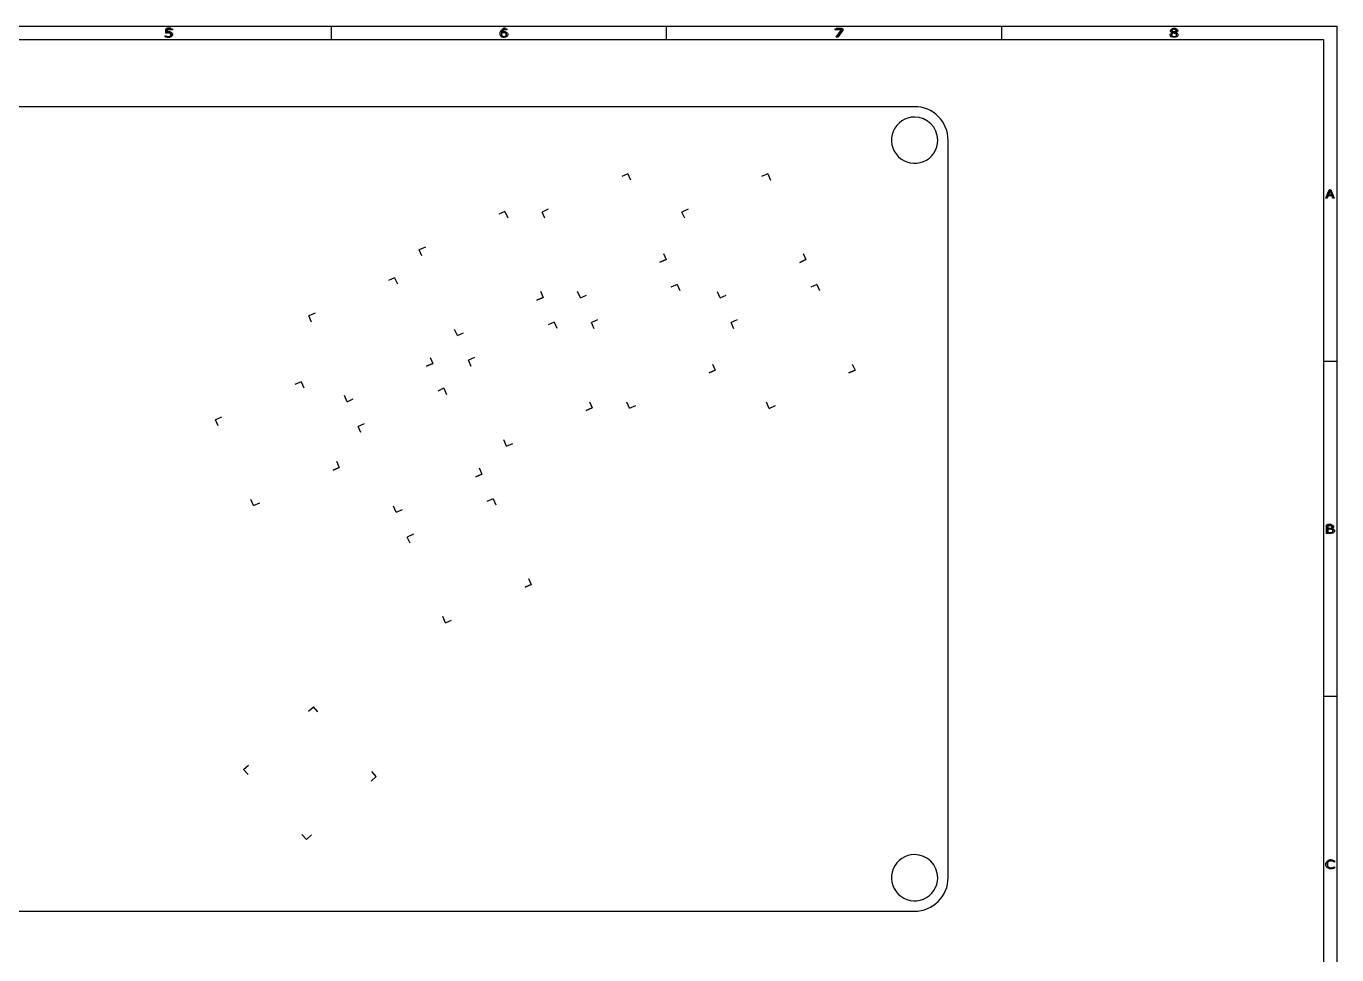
# Model space of a CAD drawing. Header units: millimetres. Extents: x 10 to 410, y 10 to 287.
# Drawn here: x 214.4 to 410, y 148.5 to 287 of the extents above; entities that cross this region are included whole.
import ezdxf

# ---------------------------------------------------------------- set-up
doc = ezdxf.new("R2010")
doc.units = ezdxf.units.MM
doc.layers.get('0').update_dxf_attribs({"linetype": 'CONTINUOUS'})

msp = doc.modelspace()

# ---------------------------------------------------------------- linework, layer by layer
at = {"color": 7}
for points in [[(10, 287.0022), (409.989, 287.0022), (409.989, 10), (10, 10)], [(236.26912, 285.752566)], [(286.30632, 285.761029)], [(336.28661, 286.423664), (335.54733, 285.3522), (335.3126, 285.3522), (336.09904, 286.464288), (335.16892, 286.464288), (335.16892, 286.612397), (336.28661, 286.612397)], [(386.06831, 285.687357)], [(386.29437, 285.703429)], [(12, 285.0022), (407.989, 285.0022), (407.989, 12), (12, 12)], [(347, 273.4522)], [(409.61694, 261.352198), (409.42036, 261.352198), (409.28434, 261.703429), (408.68437, 261.703429), (408.54835, 261.352198), (408.36109, 261.352198), (408.86604, 262.612396), (409.11199, 262.612396)], [(409.22751, 261.847306), (408.98436, 262.465979), (408.74027, 261.847306)], [(409.42937, 211.733074)], [(409.64803, 211.739782)], [(255.5884, 166.4579), (256.2575, 165.7148)], [(347, 163.4522)]]:
    msp.add_lwpolyline(points, close=True, dxfattribs=at)
for points in [[(235.20509, 285.399613), (235.20509, 285.578191), (235.22049, 285.578191)], [(235.2753, 285.963275), (235.2753, 286.612416), (236.25808, 286.612416), (236.25808, 286.464307), (235.487, 286.464307), (235.487, 286.129158)], [(236.0273, 286.7086), (235.4082, 286.7086), (235.3463, 286.0895), (235.4082, 286.1515), (235.532, 286.2134), (235.8415, 286.2134), (235.9654, 286.1515), (236.0273, 286.0895), (236.0892, 285.9657), (236.0892, 285.6562), (236.0273, 285.5324), (235.9654, 285.4705), (235.8415, 285.4086), (235.532, 285.4086), (235.4082, 285.4705), (235.3463, 285.5324)], [(260, 285.0022), (260, 287.0022)], [(285.9654, 286.7086), (285.7177, 286.7086), (285.5939, 286.6467), (285.532, 286.5848), (285.4082, 286.3991), (285.3463, 286.1515), (285.3463, 285.6562), (285.4082, 285.5324), (285.4701, 285.4705), (285.5939, 285.4086), (285.8415, 285.4086), (285.9654, 285.4705), (286.0273, 285.5324), (286.0892, 285.6562), (286.0892, 285.9657), (286.0273, 286.0895), (285.9654, 286.1515), (285.8415, 286.2134), (285.5939, 286.2134), (285.4701, 286.1515), (285.4082, 286.0895), (285.3463, 285.9657)], [(286.08405, 285.754227), (286.08369, 285.754182)], [(286.14724, 286.616663), (286.14724, 286.455013), (286.13624, 286.455013)], [(310, 285.0022), (310, 287.0022)], [(335.2844, 286.7086), (336.1511, 286.7086), (335.5939, 285.4086)], [(360, 285.0022), (360, 287.0022)], [(385.5939, 286.1515), (385.4701, 286.2134), (385.4082, 286.2753), (385.3463, 286.3991), (385.3463, 286.461), (385.4082, 286.5848), (385.4701, 286.6467), (385.5939, 286.7086), (385.8415, 286.7086), (385.9654, 286.6467), (386.0273, 286.5848), (386.0892, 286.461), (386.0892, 286.3991), (386.0273, 286.2753), (385.9654, 286.2134), (385.8415, 286.1515), (385.5939, 286.1515), (385.4701, 286.0895), (385.4082, 286.0276), (385.3463, 285.9038), (385.3463, 285.6562), (385.4082, 285.5324), (385.4701, 285.4705), (385.5939, 285.4086), (385.8415, 285.4086), (385.9654, 285.4705), (386.0273, 285.5324), (386.0892, 285.6562), (386.0892, 285.9038), (386.0273, 286.0276), (385.9654, 286.0895), (385.8415, 286.1515)], [(385.43548, 286.025039), (385.43548, 286.030139)], [(385.97844, 286.023366), (385.97844, 286.018266)], [(386.03446, 286.318724), (386.03433, 286.318718)], [(347, 275.0022), (199, 275.0022), (198.5, 275.0022)], [(352, 160.0022), (352, 270.0022)], [(304.2228, 264.9819), (303.3093, 264.5752)], [(304.2228, 264.9819), (304.6296, 264.0684)], [(325.0776, 264.9775), (324.1641, 264.5707)], [(325.0776, 264.9775), (325.4844, 264.0639)], [(408.5557, 261.4086), (408.989, 262.7086), (409.4223, 261.4086)], [(408.6795, 261.78), (409.2985, 261.78)], [(285.8769, 259.3514), (284.9633, 258.9447)], [(285.8769, 259.3514), (286.2836, 258.4379)], [(292.3467, 259.6944), (291.4332, 259.2876)], [(291.8399, 258.3741), (291.4332, 259.2876)], [(313.2015, 259.6899), (312.288, 259.2831)], [(312.6947, 258.3696), (312.288, 259.2831)], [(274.0008, 254.0638), (273.0872, 253.6571)], [(273.494, 252.7436), (273.0872, 253.6571)], [(309.5104, 253.1058), (309.9171, 252.1923), (309.0036, 251.7856)], [(330.3652, 253.1014), (330.7719, 252.1878), (329.8584, 251.7811)], [(309.0036, 251.7856), (309.9171, 252.1923)], [(329.8584, 251.7811), (330.7719, 252.1878)], [(269.4167, 249.4853), (268.5032, 249.0785)], [(269.4167, 249.4853), (269.8235, 248.5717)], [(311.5644, 248.4924), (310.6509, 248.0857)], [(311.5644, 248.4924), (311.9712, 247.5789)], [(332.4192, 248.488), (331.5057, 248.0812)], [(332.4192, 248.488), (332.826, 247.5744)], [(291.1644, 247.4753), (291.5712, 246.5618), (290.6576, 246.1551)], [(290.6576, 246.1551), (291.5712, 246.5618)], [(297.1275, 246.498), (296.7208, 247.4115)], [(297.1275, 246.498), (298.041, 246.9047)], [(317.9823, 246.4935), (317.5756, 247.4071)], [(317.9823, 246.4935), (318.8959, 246.9002)], [(257.5407, 244.1977), (256.6271, 243.791)], [(257.0338, 242.8774), (256.6271, 243.791)], [(293.2185, 242.8619), (292.3049, 242.4552)], [(293.2185, 242.8619), (293.6252, 241.9484)], [(299.6883, 243.2049), (298.7748, 242.7981)], [(299.1815, 241.8846), (298.7748, 242.7981)], [(320.5431, 243.2004), (319.6296, 242.7936)], [(320.0363, 241.8801), (319.6296, 242.7936)], [(278.7815, 240.8675), (278.3748, 241.781)], [(278.7815, 240.8675), (279.6951, 241.2742)], [(274.7043, 237.6092), (275.1111, 236.6956), (274.1975, 236.2889)], [(274.1975, 236.2889), (275.1111, 236.6956)], [(281.3424, 237.5744), (280.4288, 237.1676)], [(280.8356, 236.2541), (280.4288, 237.1676)], [(316.852, 236.6163), (317.2587, 235.7028), (316.3452, 235.2961)], [(337.7068, 236.6119), (338.1135, 235.6983), (337.2, 235.2916)], [(409.989, 237.0022), (407.989, 237.0022)], [(316.3452, 235.2961), (317.2587, 235.7028)], [(337.2, 235.2916), (338.1135, 235.6983)], [(255.4655, 233.9841), (254.5519, 233.5774)], [(255.4655, 233.9841), (255.8722, 233.0706)], [(276.7583, 232.9958), (275.8448, 232.589)], [(276.7583, 232.9958), (277.1651, 232.0822)], [(262.3214, 231.0013), (261.9147, 231.9149)], [(262.3214, 231.0013), (263.235, 231.4081)], [(298.506, 230.9858), (298.9128, 230.0723), (297.9992, 229.6656)], [(304.4691, 230.0085), (304.0624, 230.922)], [(325.3239, 230.004), (324.9172, 230.9176)], [(297.9992, 229.6656), (298.9128, 230.0723)], [(304.4691, 230.0085), (305.3826, 230.4152)], [(325.3239, 230.004), (326.2375, 230.4107)], [(243.5894, 228.6966), (242.6758, 228.2898)], [(243.0826, 227.3763), (242.6758, 228.2898)], [(264.8822, 227.7082), (263.9687, 227.3015)], [(264.3754, 226.3879), (263.9687, 227.3015)], [(286.1231, 224.378), (285.7164, 225.2915)], [(286.1231, 224.378), (287.0367, 224.7847)], [(260.753, 222.108), (261.1598, 221.1945), (260.2462, 220.7878)], [(260.2462, 220.7878), (261.1598, 221.1945)], [(282.0459, 221.1197), (282.4527, 220.2061), (281.5391, 219.7994)], [(281.5391, 219.7994), (282.4527, 220.2061)], [(248.3701, 215.5002), (247.9634, 216.4137)], [(248.3701, 215.5002), (249.2837, 215.9069)], [(269.663, 214.5118), (269.2563, 215.4254)], [(284.0999, 216.5063), (283.1864, 216.0995)], [(284.0999, 216.5063), (284.5067, 215.5927)], [(269.663, 214.5118), (270.5766, 214.9186)], [(272.2238, 211.2187), (271.3103, 210.812)], [(409.01658, 211.352192), (408.45623, 211.352192), (408.45623, 212.61239), (408.92425, 212.61239)], [(409.0819, 212.0895), (409.2676, 212.0276), (409.3295, 211.9657), (409.3914, 211.8419), (409.3914, 211.6562), (409.3295, 211.5324), (409.2676, 211.4705), (409.1438, 211.4086), (408.6485, 211.4086), (408.6485, 212.7086), (409.0819, 212.7086), (409.2057, 212.6467), (409.2676, 212.5848), (409.3295, 212.461), (409.3295, 212.3372), (409.2676, 212.2134), (409.2057, 212.1515), (409.0819, 212.0895), (408.6485, 212.0895)], [(408.9168, 212.469344), (408.66634, 212.469344), (408.66634, 212.105419), (408.93802, 212.105419)], [(408.99639, 211.964127), (408.66634, 211.964127), (408.66634, 211.495256), (408.94439, 211.495256)], [(409.29454, 212.307679), (409.29465, 212.307714)], [(409.30315, 212.075808), (409.30315, 212.069008)], [(271.717, 209.8984), (271.3103, 210.812)], [(289.3875, 204.6302), (289.7942, 203.7166), (288.8807, 203.3099)], [(288.8807, 203.3099), (289.7942, 203.7166)], [(277.0046, 198.0223), (276.5979, 198.9359)], [(277.0046, 198.0223), (277.9182, 198.4291)], [(409.989, 187.0022), (407.989, 187.0022)], [(256.5506, 184.8175), (257.2937, 185.4866)], [(257.9629, 184.7435), (257.2937, 185.4866)], [(246.8897, 176.1188), (247.6329, 176.7879)], [(246.8897, 176.1188), (247.5588, 175.3756)], [(266.6616, 175.0826), (265.9184, 174.4135)], [(266.6616, 175.0826), (265.9924, 175.8257)], [(257.0007, 166.3839), (256.2575, 165.7148)], [(409.3914, 161.5324), (409.3295, 161.4705), (409.1438, 161.4086), (409.02, 161.4086), (408.8342, 161.4705), (408.7104, 161.5943), (408.6485, 161.7181), (408.5866, 161.9657), (408.5866, 162.1515), (408.6485, 162.3991), (408.7104, 162.5229), (408.8342, 162.6467), (409.02, 162.7086), (409.1438, 162.7086), (409.3295, 162.6467), (409.3914, 162.5848)], [(409.65064, 162.52446), (409.65064, 162.32557), (409.63504, 162.32557)], [(409.63612, 161.64017), (409.65072, 161.64017), (409.65066, 161.44361)], [(37, 155.0022), (347, 155.0022)]]:
    msp.add_lwpolyline(points, dxfattribs=at)
for points in [[(235.22049, 285.578191), (235.280423, 285.548851), (235.35062, 285.523744), (235.43108, 285.502871)], [(235.42886, 285.983585), (235.36966, 285.976812), (235.318473, 285.970042), (235.2753, 285.963275)], [(235.61532, 285.993745), (235.550987, 285.993745), (235.488833, 285.990358), (235.42886, 285.983585)], [(235.43108, 285.502871), (235.51152, 285.482558), (235.590493, 285.472401), (235.668, 285.472401)], [(235.487, 286.129158), (235.518467, 286.131425), (235.550633, 286.133125), (235.5835, 286.134258)], [(235.5835, 286.134258), (235.616433, 286.135391), (235.644967, 286.135958), (235.6691, 286.135958)], [(235.7974, 285.980205), (235.743267, 285.989232), (235.682573, 285.993745), (235.61532, 285.993745)], [(235.668, 285.472401), (235.719933, 285.472401), (235.770023, 285.478044), (235.81827, 285.489331)], [(235.6691, 286.135958), (235.75758, 286.135958), (235.83509, 286.130035), (235.90163, 286.118188)], [(235.9367, 285.935345), (235.8987, 285.956785), (235.852267, 285.971738), (235.7974, 285.980205)], [(235.81827, 285.489331), (235.86727, 285.500618), (235.91078, 285.520364), (235.9488, 285.548571)], [(235.90163, 286.118188), (235.968163, 286.106901), (236.029223, 286.086588), (236.08481, 286.057248)], [(236.0168, 285.863405), (235.9978, 285.893312), (235.9711, 285.917292), (235.9367, 285.935345)], [(235.9488, 285.548571), (235.981, 285.572831), (236.005133, 285.601888), (236.0212, 285.635741)], [(236.0464, 285.753382), (236.0464, 285.796829), (236.036533, 285.833503), (236.0168, 285.863405)], [(236.0212, 285.635741), (236.038, 285.669594), (236.0464, 285.708808), (236.0464, 285.753382)], [(236.08481, 286.057248), (236.143277, 286.026215), (236.188613, 285.986155), (236.22082, 285.937068)], [(236.22736, 285.584097), (236.19956, 285.530497), (236.161533, 285.485359), (236.11328, 285.448683)], [(236.22082, 285.937068), (236.25302, 285.887981), (236.26912, 285.826481), (236.26912, 285.752566)], [(236.26906, 285.752518), (236.26906, 285.693838), (236.25516, 285.637698), (236.22736, 285.584097)], [(285.15022, 285.905699), (285.15022, 286.017416), (285.165587, 286.116437), (285.19632, 286.202764)], [(285.20072, 285.626408), (285.167053, 285.703707), (285.15022, 285.796804), (285.15022, 285.905699)], [(285.19632, 286.202764), (285.227787, 286.289091), (285.27751, 286.365825), (285.34549, 286.432968)], [(285.3466, 285.440214), (285.283733, 285.487047), (285.235107, 285.549112), (285.20072, 285.626408)], [(285.34549, 286.432968), (285.409823, 286.496728), (285.492817, 286.54638), (285.59447, 286.581923)], [(285.37325, 285.912488), (285.372583, 285.901201), (285.37225, 285.886815), (285.37225, 285.869328)], [(285.37225, 285.869328), (285.37225, 285.78018), (285.38395, 285.709652), (285.40735, 285.657743)], [(285.37625, 285.948878), (285.374917, 285.936465), (285.373917, 285.924335), (285.37325, 285.912488)], [(285.54078, 286.001348), (285.48738, 285.990061), (285.432537, 285.972571), (285.37625, 285.948878)], [(285.54068, 286.376307), (285.44708, 286.300701), (285.392603, 286.198294), (285.37725, 286.069087)], [(285.37725, 286.069087), (285.43865, 286.09786), (285.498977, 286.119584), (285.55823, 286.134257)], [(285.40735, 285.657743), (285.431483, 285.606396), (285.464383, 285.565772), (285.50605, 285.535871)], [(285.50605, 285.535871), (285.539717, 285.511044), (285.575913, 285.492708), (285.61464, 285.480861)], [(285.9169, 286.490563), (285.75968, 286.490563), (285.634273, 286.452478), (285.54068, 286.376307)], [(285.71408, 286.018278), (285.651947, 286.018278), (285.59418, 286.012635), (285.54078, 286.001348)], [(285.55823, 286.134257), (285.618163, 286.14949), (285.687263, 286.157107), (285.76553, 286.157107)], [(285.59447, 286.581923), (285.696117, 286.618036), (285.814577, 286.636093), (285.94985, 286.636093)], [(285.84241, 286.009778), (285.801477, 286.015445), (285.7587, 286.018278), (285.71408, 286.018278)], [(285.74297, 285.463931), (285.848997, 285.463931), (285.932357, 285.488758), (285.99305, 285.538411)], [(285.76553, 286.157107), (285.834997, 286.157107), (285.896057, 286.15203), (285.94871, 286.141877)], [(285.95429, 285.974228), (285.92069, 285.992281), (285.883397, 286.004131), (285.84241, 286.009778)], [(286.04304, 286.478713), (286.002107, 286.486613), (285.96006, 286.490563), (285.9169, 286.490563)], [(285.94871, 286.141877), (286.00211, 286.132284), (286.056587, 286.112537), (286.11214, 286.082637)], [(285.94985, 286.636093), (285.992983, 286.636093), (286.02918, 286.634693), (286.05844, 286.631893)], [(286.05299, 285.884518), (286.033257, 285.918938), (286.000357, 285.948841), (285.95429, 285.974228)], [(285.99305, 285.538411), (286.053717, 285.588624), (286.08405, 285.660563), (286.08405, 285.754227)], [(286.13624, 286.455013), (286.115773, 286.46348), (286.084707, 286.47138), (286.04304, 286.478713)], [(286.08369, 285.754182), (286.08369, 285.806655), (286.073457, 285.850101), (286.05299, 285.884518)], [(286.05844, 286.631893), (286.087707, 286.629093), (286.117307, 286.624016), (286.14724, 286.616663)], [(286.11214, 286.082637), (286.176473, 286.048217), (286.224733, 286.004772), (286.25692, 285.952301)], [(286.30635, 285.760982), (286.30635, 285.632903), (286.251507, 285.528239), (286.14182, 285.44699)], [(286.25692, 285.952301), (286.289853, 285.899828), (286.30632, 285.83607), (286.30632, 285.761029)], [(385.13382, 285.700045), (385.13382, 285.770009), (385.160153, 285.833202), (385.21282, 285.889625)], [(385.29067, 285.429217), (385.186103, 285.499745), (385.13382, 285.590021), (385.13382, 285.700045)], [(385.17774, 286.30943), (385.17774, 286.40422), (385.228197, 286.483212), (385.32911, 286.546405)], [(385.24024, 286.148626), (385.198573, 286.191506), (385.17774, 286.245107), (385.17774, 286.30943)], [(385.21282, 285.889625), (385.265487, 285.946612), (385.339707, 285.99175), (385.43548, 286.025039)], [(385.43548, 286.030139), (385.347733, 286.066252), (385.282653, 286.105748), (385.24024, 286.148626)], [(385.32911, 286.546405), (385.430017, 286.609598), (385.558347, 286.641195), (385.7141, 286.641195)], [(385.41458, 285.87355), (385.375113, 285.826157), (385.35538, 285.772555), (385.35538, 285.712745)], [(385.35538, 285.712745), (385.35538, 285.636575), (385.389383, 285.573664), (385.45739, 285.524012)], [(385.48594, 286.465986), (385.427473, 286.432133), (385.39824, 286.38643), (385.39824, 286.328879)], [(385.39824, 286.328879), (385.39824, 286.288252), (385.412873, 286.252988), (385.44214, 286.223087)], [(385.57362, 285.986112), (385.50782, 285.958465), (385.454807, 285.920945), (385.41458, 285.87355)], [(385.44214, 286.223087), (385.47214, 286.193747), (385.51711, 286.16751), (385.57705, 286.144377)], [(385.45739, 285.524012), (385.52539, 285.474359), (385.611673, 285.449532), (385.71624, 285.449532)], [(385.71299, 286.516766), (385.620857, 286.516766), (385.545173, 286.499839), (385.48594, 286.465986)], [(385.73705, 285.941252), (385.696117, 285.951972), (385.64164, 285.966925), (385.57362, 285.986112)], [(385.57705, 286.144377), (385.604117, 286.134224), (385.642873, 286.120964), (385.69332, 286.104597)], [(385.69332, 286.104597), (385.74452, 286.088237), (385.794243, 286.074697), (385.84249, 286.063977)], [(385.94333, 286.462596), (385.883397, 286.498709), (385.806617, 286.516766), (385.71299, 286.516766)], [(385.7141, 286.641195), (385.877167, 286.641195), (386.007327, 286.611008), (386.10458, 286.550635)], [(385.71624, 285.449532), (385.823, 285.449532), (385.90819, 285.470692), (385.97181, 285.513012)], [(385.85003, 285.906552), (385.815697, 285.918965), (385.778037, 285.930532), (385.73705, 285.941252)], [(385.84249, 286.063977), (385.914883, 286.101217), (385.964973, 286.139866), (385.99276, 286.179925)], [(386.02333, 285.811762), (385.994063, 285.843355), (385.936297, 285.874952), (385.85003, 285.906552)], [(386.03433, 286.318718), (386.03433, 286.379091), (386.003997, 286.427051), (385.94333, 286.462596)], [(385.97181, 285.513012), (386.036143, 285.555332), (386.06831, 285.613447), (386.06831, 285.687357)], [(386.18136, 286.15201), (386.135293, 286.097283), (386.067653, 286.054402), (385.97844, 286.023366)], [(385.97844, 286.018266), (386.080813, 285.984413), (386.159057, 285.94266), (386.21317, 285.893008)], [(385.99276, 286.179925), (386.02056, 286.219985), (386.03446, 286.266251), (386.03446, 286.318724)], [(386.06833, 285.68735), (386.06833, 285.739257), (386.05333, 285.780727), (386.02333, 285.811762)], [(386.10458, 286.550635), (386.201833, 286.490262), (386.25046, 286.413527), (386.25046, 286.320431)], [(386.29428, 285.703431), (386.29428, 285.594535), (386.239073, 285.503977), (386.12866, 285.431756)], [(386.25046, 286.320431), (386.25046, 286.263444), (386.227427, 286.207304), (386.18136, 286.15201)], [(386.21317, 285.893008), (386.267303, 285.843355), (386.29437, 285.780162), (386.29437, 285.703429)], [(235.41459, 285.347983), (235.331963, 285.36209), (235.26213, 285.3793), (235.20509, 285.399613)], [(235.67235, 285.325973), (235.583137, 285.325973), (235.497217, 285.33331), (235.41459, 285.347983)], [(235.92463, 285.357283), (235.852237, 285.33641), (235.768143, 285.325973), (235.67235, 285.325973)], [(236.11328, 285.448683), (236.060613, 285.40919), (235.99773, 285.378723), (235.92463, 285.357283)], [(285.521, 285.354734), (285.4552, 285.373921), (285.397067, 285.402414), (285.3466, 285.440214)], [(285.74037, 285.325964), (285.659937, 285.325964), (285.586813, 285.335554), (285.521, 285.354734)], [(285.61464, 285.480861), (285.654107, 285.469574), (285.696883, 285.463931), (285.74297, 285.463931)], [(286.14182, 285.44699), (286.032867, 285.366306), (285.89905, 285.325964), (285.74037, 285.325964)], [(385.71405, 285.323425), (385.53709, 285.323425), (385.395963, 285.358689), (385.29067, 285.429217)], [(386.12866, 285.431756), (386.018973, 285.359535), (385.88077, 285.323425), (385.71405, 285.323425)], [(350.535534, 273.537734), (349.597852, 274.475416), (348.326082, 275.0022), (347, 275.0022)], [(347, 273.4522), (345.604605, 273.4522), (344.34661, 272.611634), (343.812616, 271.322458)], [(350.45, 270.0022), (350.45, 271.907582), (348.905382, 273.4522), (347, 273.4522)], [(352, 270.0022), (352, 271.328282), (351.473216, 272.600052), (350.535534, 273.537734)], [(343.812616, 271.322458), (343.278621, 270.033281), (343.573789, 268.549375), (344.560482, 267.562682)], [(348.320258, 266.814816), (349.609434, 267.34881), (350.45, 268.606805), (350.45, 270.0022)], [(344.560482, 267.562682), (345.547175, 266.575989), (347.031081, 266.280821), (348.320258, 266.814816)], [(409.09297, 212.463444), (409.04557, 212.467377), (408.986847, 212.469344), (408.9168, 212.469344)], [(408.92425, 212.61239), (409.03957, 212.61239), (409.125883, 212.609003), (409.18319, 212.60223)], [(408.93802, 212.105419), (409.00382, 212.105419), (409.056177, 212.107952), (409.09509, 212.113019)], [(408.94439, 211.495256), (409.036363, 211.495256), (409.111713, 211.498923), (409.17044, 211.506256)], [(409.17256, 211.957327), (409.124427, 211.96186), (409.065703, 211.964127), (408.99639, 211.964127)], [(409.2872, 211.375892), (409.216447, 211.360092), (409.12624, 211.352192), (409.01658, 211.352192)], [(409.21395, 212.435514), (409.180683, 212.450747), (409.140357, 212.460057), (409.09297, 212.463444)], [(409.09509, 212.113019), (409.134023, 212.118686), (409.170107, 212.129969), (409.20334, 212.146869)], [(409.17044, 211.506256), (409.229173, 211.514156), (409.277283, 211.528263), (409.31477, 211.548576)], [(409.29673, 211.930247), (409.262797, 211.944354), (409.221407, 211.95338), (409.17256, 211.957327)], [(409.18319, 212.60223), (409.240523, 212.595457), (409.295357, 212.58135), (409.34769, 212.55991)], [(409.20334, 212.146869), (409.236607, 212.163796), (409.25994, 212.185519), (409.27334, 212.212039)], [(409.27555, 212.384734), (409.262817, 212.405607), (409.242283, 212.422534), (409.21395, 212.435514)], [(409.27334, 212.212039), (409.287473, 212.239119), (409.29454, 212.270999), (409.29454, 212.307679)], [(409.29465, 212.307714), (409.29465, 212.338181), (409.288283, 212.363854), (409.27555, 212.384734)], [(409.48353, 211.455452), (409.424063, 211.418212), (409.35862, 211.391692), (409.2872, 211.375892)], [(409.40073, 211.854077), (409.381663, 211.883984), (409.346997, 211.909374), (409.29673, 211.930247)], [(409.45598, 212.176523), (409.41778, 212.13477), (409.366837, 212.101198), (409.30315, 212.075808)], [(409.30315, 212.069008), (409.409983, 212.051515), (409.494177, 212.013994), (409.55573, 211.956445)], [(409.31477, 211.548576), (409.35437, 211.570583), (409.38337, 211.595689), (409.40177, 211.623896)], [(409.34769, 212.55991), (409.40569, 212.53565), (409.447787, 212.504337), (409.47398, 212.46597)], [(409.42943, 211.733051), (409.42943, 211.783831), (409.419863, 211.824173), (409.40073, 211.854077)], [(409.40177, 211.623896), (409.42017, 211.652109), (409.42937, 211.688502), (409.42937, 211.733074)], [(409.51328, 212.32971), (409.51328, 212.269903), (409.49418, 212.218841), (409.45598, 212.176523)], [(409.47398, 212.46597), (409.50018, 212.428163), (409.51328, 212.382743), (409.51328, 212.32971)], [(409.60345, 211.573939), (409.573717, 211.525979), (409.533743, 211.486483), (409.48353, 211.455452)], [(409.55573, 211.956445), (409.617263, 211.899458), (409.64803, 211.827237), (409.64803, 211.739782)], [(409.64805, 211.739821), (409.64805, 211.677194), (409.633183, 211.6219), (409.60345, 211.573939)], [(347, 163.4522), (345.604605, 163.4522), (344.34661, 162.611634), (343.812616, 161.322458)], [(350.45, 160.0022), (350.45, 161.907582), (348.905382, 163.4522), (347, 163.4522)], [(408.418, 162.25945), (408.454133, 162.341263), (408.50623, 162.41038), (408.57429, 162.4668)], [(408.57429, 162.4668), (408.64029, 162.521533), (408.719827, 162.563287), (408.8129, 162.59206)], [(408.73062, 162.36543), (408.682687, 162.323097), (408.645177, 162.269497), (408.61809, 162.20463)], [(408.89837, 162.46103), (408.835837, 162.440697), (408.77992, 162.40883), (408.73062, 162.36543)], [(408.8129, 162.59206), (408.90668, 162.62086), (409.01053, 162.63526), (409.12445, 162.63526)], [(409.11093, 162.49233), (409.032437, 162.49233), (408.961583, 162.481897), (408.89837, 162.46103)], [(409.3808, 162.45253), (409.296747, 162.479063), (409.20679, 162.49233), (409.11093, 162.49233)], [(409.12445, 162.63526), (409.207803, 162.63526), (409.290813, 162.627093), (409.37348, 162.61076)], [(409.37348, 162.61076), (409.456833, 162.594427), (409.54922, 162.56566), (409.65064, 162.52446)], [(409.63504, 162.32557), (409.5496, 162.383703), (409.464853, 162.426023), (409.3808, 162.45253)], [(343.812616, 161.322458), (343.278621, 160.033281), (343.573789, 158.549375), (344.560482, 157.562682)], [(408.3638, 161.98101), (408.3638, 162.084823), (408.381867, 162.177637), (408.418, 162.25945)], [(408.4201, 161.6924), (408.382567, 161.775347), (408.3638, 161.87155), (408.3638, 161.98101)], [(408.5764, 161.48844), (408.509713, 161.54204), (408.457613, 161.610027), (408.4201, 161.6924)], [(408.81605, 161.36741), (408.724357, 161.393343), (408.644473, 161.433687), (408.5764, 161.48844)], [(408.61809, 162.20463), (408.59169, 162.140297), (408.57849, 162.06582), (408.57849, 161.9812)], [(408.57849, 161.9812), (408.57849, 161.892613), (408.59309, 161.81644), (408.62229, 161.75268)], [(408.62229, 161.75268), (408.652157, 161.688947), (408.690363, 161.63704), (408.73691, 161.59696)], [(408.73691, 161.59696), (408.78551, 161.555227), (408.842123, 161.524193), (408.90675, 161.50386)], [(409.12343, 161.32931), (409.010897, 161.32931), (408.908437, 161.34201), (408.81605, 161.36741)], [(408.90675, 161.50386), (408.972017, 161.484127), (409.040787, 161.47426), (409.11306, 161.47426)], [(409.11306, 161.47426), (409.212393, 161.47426), (409.305473, 161.488093), (409.3923, 161.51576)], [(409.28701, 161.34121), (409.237677, 161.333277), (409.18315, 161.32931), (409.12343, 161.32931)], [(409.42559, 161.36831), (409.38319, 161.357577), (409.336997, 161.348543), (409.28701, 161.34121)], [(409.3923, 161.51576), (409.479133, 161.543427), (409.560407, 161.584897), (409.63612, 161.64017)], [(409.54646, 161.40551), (409.515927, 161.393643), (409.475637, 161.381243), (409.42559, 161.36831)], [(409.65066, 161.44361), (409.61246, 161.430077), (409.577727, 161.417377), (409.54646, 161.40551)], [(348.320258, 156.814816), (349.609434, 157.34881), (350.45, 158.606805), (350.45, 160.0022)], [(350.535534, 156.466666), (351.473216, 157.404348), (352, 158.676118), (352, 160.0022)], [(344.560482, 157.562682), (345.547175, 156.575989), (347.031081, 156.280821), (348.320258, 156.814816)], [(347, 155.0022), (348.326082, 155.0022), (349.597852, 155.528984), (350.535534, 156.466666)]]:
    msp.add_open_spline(points, degree=3, dxfattribs=at)

doc.saveas('drawing.dxf')
